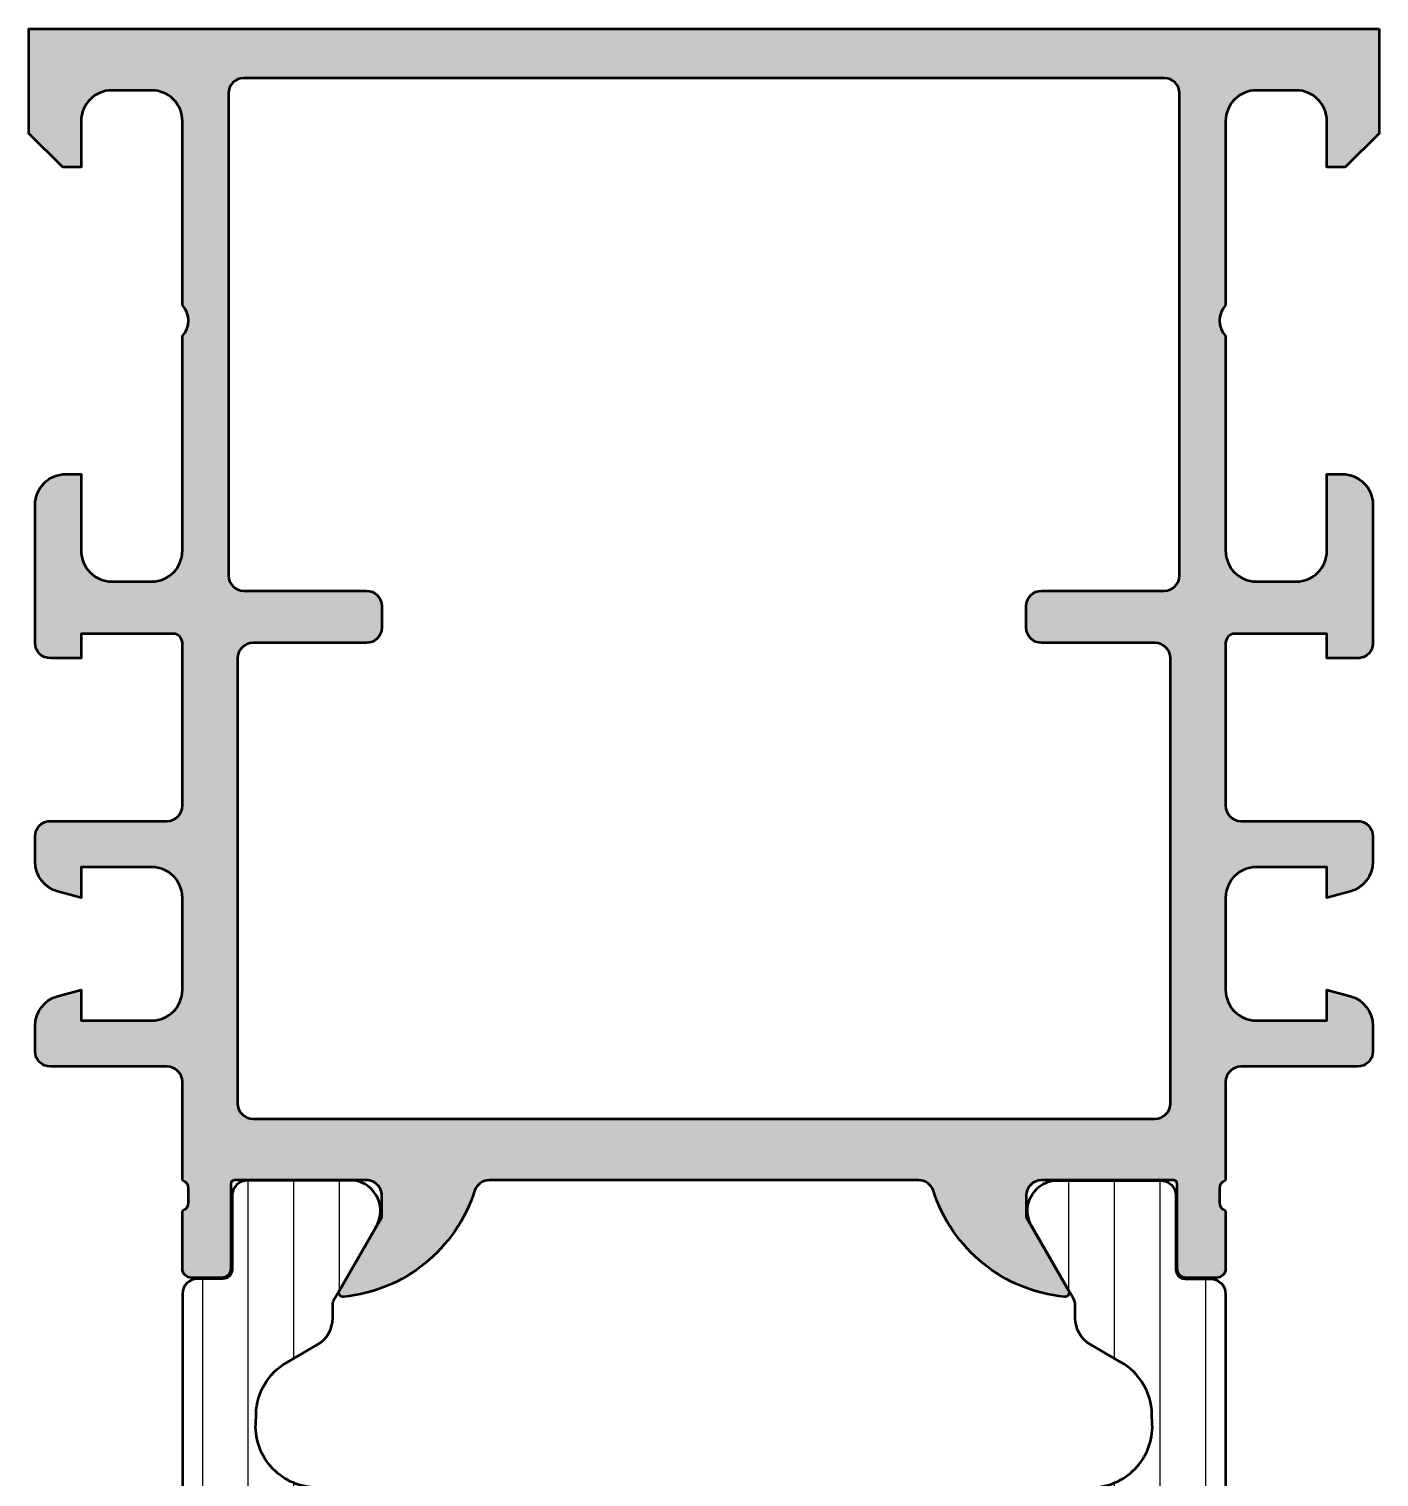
# Model space of a CAD drawing. Extents: x 0 to 104, y -25 to 90.
# Drawn here: x 30 to 74, y 42.83 to 90 of the extents above; entities that cross this region are included whole.
import ezdxf

# ---------------------------------------------------------------- set-up
doc = ezdxf.new("R2010")
doc.units = 0
for name, color, linetype, lineweight in [('0S-Alu contour', 7, 'Continuous', 50), ('0S-Alu hatch', 252, 'Continuous', 25), ('0S-Plastic contour', 254, 'Continuous', 50), ('0S-Plastic hatch', 253, 'Continuous', 25)]:
    doc.layers.add(name, color=color, linetype=linetype, lineweight=lineweight)
pattern_1 = [(90, (0, 0), (-1.4859, 0), [])]

# ---------------------------------------------------------------- blocks, each defined once
blk = doc.blocks.new('284639__037A3910_7D64_4410_97A6_59D41D8CEEEF___64450CFE_8EF1_450A_9110_F0848E40DB0C_')
at = {"layer": '0S-Plastic hatch'}
h = blk.add_hatch(dxfattribs=at)
h.set_pattern_fill('ANSI31', color=256, scale=0.4680000000000001, angle=45, style=0)
h.set_pattern_definition(pattern_1)
edge = h.paths.add_edge_path()
edge.add_line((69.00000000000006, 48.790003), (69, 26.74999999999992))
edge.add_arc((69.5, 26.74999999999992), 0.5, 180, 269.9999999999984)
edge.add_line((69.49999999999999, 26.24999999999992), (73.30000000000003, 26.24999999999994))
edge.add_ellipse((73.30000000000003, 25.74999999999997), major_axis=(-0.4999999999999716, 0), ratio=1, start_angle=180, end_angle=270, ccw=False)
edge.add_line((73.79999999999998, 25.74999999999997), (73.79999999999998, 24.91925077662566))
edge.add_ellipse((72.79999999999988, 24.91925077662564), major_axis=(-1.000000000000113, 0), ratio=1, start_angle=104.9999999999944, end_angle=180, ccw=False)
edge.add_line((73.05881904510234, 23.95332495033644), (72.3, 23.75))
edge.add_line((72.3, 23.75), (72.3, 24.74999999999991))
edge.add_line((72.3, 24.74999999999991), (69.99999999999991, 24.74999999999988))
edge.add_arc((69.99999999999994, 23.74999999999994), 0.999999999999943, 90.00000000000081, 180)
edge.add_line((69, 23.74999999999994), (69, 20.74999999999993))
edge.add_arc((70, 20.74999999999993), 1, 180, 270)
edge.add_line((70, 19.74999999999993), (72.3, 19.74999999999993))
edge.add_line((72.3, 19.74999999999993), (72.3, 20.74999999999994))
edge.add_line((72.3, 20.74999999999994), (73.05881904510257, 20.54667504966331))
edge.add_ellipse((72.8, 19.58074922337425), major_axis=(-0.9999999999999966, 0), ratio=1, start_angle=180, end_angle=254.9999999999971, ccw=False)
edge.add_line((73.79999999999998, 19.58074922337425), (73.79999999999998, 18.74999999999987))
edge.add_ellipse((73.30000000000001, 18.74999999999987), major_axis=(-0.4999999999999858, 0), ratio=1, start_angle=90, end_angle=180, ccw=False)
edge.add_line((73.30000000000001, 18.24999999999988), (69.20000000000003, 18.24999999999993))
edge.add_arc((69.20000000000003, 18.0499999999999), 0.2000000000000313, 90, 180)
edge.add_line((69, 18.04999999999991), (68.99999999999999, 16.20999699999999))
edge.add_ellipse((68.49999999999999, 16.20999699999999), major_axis=(-0.5, 0), ratio=1, start_angle=90, end_angle=180, ccw=False)
edge.add_line((68.49999999999999, 15.70999699999999), (67.68195333787374, 15.70999699999999))
edge.add_arc((67.68195333787372, 15.40999699999997), 0.300000000000022, 89.99999999999729, 180.0079247372927)
edge.add_line((67.38195334074327, 15.40995550617278), (67.38228528349505, 13.01006513385867))
edge.add_ellipse((66.88228931083215, 13.00999597743856), major_axis=(-0.4999959774455504, 0), ratio=1, start_angle=90, end_angle=180.0079248057727, ccw=False)
edge.add_line((66.88228931083215, 12.50999999999301), (63.40574517310756, 12.50999999999998))
edge.add_ellipse((63.54805582209892, 13.49981807472284), major_axis=(-0.9999960709244804, 0), ratio=1, start_angle=-32.727016099840796, end_angle=81.81839194809982, ccw=False)
edge.add_line((62.70680317310757, 14.04045299999999), (64.03301271673031, 16.33751562589332))
edge.add_arc((63.59999999999995, 16.58751560019288), 0.4999999999999873, 330.000003400654, 360)
edge.add_line((64.09999999999992, 16.58751560019275), (64.1, 16.81001272907998))
edge.add_arc((63.90000000000004, 16.81001272908003), 0.1999999999999602, 0, 90)
edge.add_line((63.90000000000004, 17.01001272907999), (60.09999999999998, 17.01001272907993))
edge.add_ellipse((60.09999999999998, 17.41001272907993), major_axis=(-0.4000000000000022, 0), ratio=1, start_angle=-90, end_angle=90, ccw=False)
edge.add_line((60.09999999999998, 17.81001272907994), (62.09999999999999, 17.81001272907997))
edge.add_arc((62.09999999999999, 18.11001272907997), 0.2999999999999971, 270, 360)
edge.add_line((62.39999999999998, 18.11001272907984), (62.40000000000006, 18.3100127290801))
edge.add_ellipse((62.70000000000006, 18.31001272908), major_axis=(-0.2999999999999971, 0), ratio=1, start_angle=180, end_angle=360, ccw=False)
edge.add_line((63.00000000000006, 18.31001272907991), (63, 18.11001272908008))
edge.add_arc((63.3, 18.11001272908), 0.2999999999999971, 180, 270)
edge.add_line((63.3, 17.81001272908), (64.46410161520026, 17.81001272908))
edge.add_arc((64.46410161520026, 18.01001272871141), 0.1999999996314052, 270, 299.9999946536913)
edge.add_line((64.5641015988541, 17.83680763894266), (65.60090409825563, 18.43540571207562))
edge.add_arc((64.60090426373586, 20.16745660626703), 1.99999999227721, 299.9999946536921, 358.2770022894636)
edge.add_line((66.59999999999992, 20.10732170492331), (66.63072099011158, 21.04344004725052))
edge.add_arc((66.4308286015123, 21.04999999999995), 0.2000000000000161, 358.1203748410066, 449.9999999999959)
edge.add_line((66.4308286015123, 21.24999999999997), (66.19999999999997, 21.24999999999998))
edge.add_ellipse((66.2, 21.44999999999997), major_axis=(-0.1999999999999886, 0), ratio=1, start_angle=0, end_angle=89.99999999999193, ccw=False)
edge.add_line((66.00000000000001, 21.44999999999997), (66, 23.04999999999997))
edge.add_ellipse((66.19999999999999, 23.04999999999997), major_axis=(-0.1999999999999886, 0), ratio=1, start_angle=270, end_angle=360, ccw=False)
edge.add_line((66.19999999999999, 23.24999999999995), (66.5095904128498, 23.24999999999997))
edge.add_arc((66.5095904128498, 23.44999999999997), 0.2000000000000028, 270, 358.1203748410035)
edge.add_line((66.7094828014491, 23.44344004725052), (66.99461942996396, 32.1320150916085))
edge.add_arc((56.99999999999914, 32.46001272908052), 10.00000000000087, 358.1203748410051, 361.879625159057)
edge.add_line((66.99461942996359, 32.78801036656336), (66.73684507864591, 40.7228124928273))
edge.add_arc((65.7373831356495, 40.69001272908003), 1.00000000000004, 1.879625158998825, 90.00000000000081)
edge.add_line((65.73738313564948, 41.69001272908007), (63.29999999999994, 41.69001272908))
edge.add_arc((63.29999999999994, 41.39001272908005), 0.2999999999999545, 90.00000000000136, 180)
edge.add_line((62.99999999999999, 41.39001272908006), (63, 41.19001272908))
edge.add_ellipse((62.70000000000002, 41.19001272908), major_axis=(-0.2999999999999829, 0), ratio=1, start_angle=0, end_angle=180, ccw=False)
edge.add_line((62.40000000000003, 41.19001272908), (62.40000000000003, 41.39001272908003))
edge.add_arc((62.10000000000007, 41.39001272908003), 0.2999999999999616, 0, 89.99999999999864)
edge.add_line((62.10000000000007, 41.69001272907999), (60.09999999999998, 41.69001272908002))
edge.add_ellipse((60.09999999999998, 42.09001272907999), major_axis=(-0.3999999999999772, 0), ratio=1, start_angle=-90.00000000000102, end_angle=89.99999999999898, ccw=False)
edge.add_line((60.09999999999999, 42.49001272907998), (64.61213858770033, 42.49001272907991))
edge.add_arc((64.61213858770036, 44.49001272907991), 2, 269.9999999999992, 361.879625159)
edge.add_line((66.61106247369314, 44.55561225657447), (66.59999999999997, 44.89270375323638))
edge.add_arc((64.60090425601656, 44.83256885166064), 2.000000000000019, 1.722997710530872, 60.00000552362122)
edge.add_line((65.60090408903756, 46.5646197556349), (64.60000008348956, 47.1424918240143))
edge.add_ellipse((65.10000000000008, 48.00851727600145), major_axis=(-1.000000000000034, 0), ratio=1, start_angle=0, end_angle=60.0000055236207, ccw=False)
edge.add_line((64.10000000000005, 48.00851727600131), (64.09999999999998, 48.404570065504))
edge.add_arc((63.59999999999998, 48.40457006550386), 0.5, 0, 29.99999659934546)
edge.add_line((64.03301271673035, 48.65457003980342), (62.7022338306935, 50.95954700000007))
edge.add_ellipse((63.54348647968488, 51.50018192527717), major_axis=(-0.999996070924473, 0), ratio=1, start_angle=-81.81839194809572, end_angle=32.72701609983699, ccw=False)
edge.add_line((63.40117583069345, 52.49), (66.87771996841809, 52.49000000000698))
edge.add_ellipse((66.87771996841806, 51.99000402256141), major_axis=(-0.4999959774455717, 0), ratio=1, start_angle=179.9920752627074, end_angle=269.9999999999984, ccw=False)
edge.add_line((67.37771594108106, 51.98993486673913), (67.37738400119866, 49.59004449294546))
edge.add_arc((67.67738399689443, 49.5900029985654), 0.2999999985654101, 179.9920751571131, 269.9999999999973)
edge.add_line((67.67738399689442, 49.29000299999998), (68.50000000000006, 49.290003))
edge.add_ellipse((68.50000000000006, 48.790003), major_axis=(-0.5, 0), ratio=1, start_angle=180, end_angle=270, ccw=False)
at = {"layer": '0S-Plastic contour', "color": 7}
for points in [[(63.40117583069345, 52.49), (66.87771996841809, 52.49000000000698)], [(67.37771594108106, 51.98993486673913), (67.37738400119866, 49.59004449294546)], [(64.03301271673035, 48.65457003980342), (62.7022338306935, 50.95954700000007)], [(67.67738399689442, 49.29000299999998), (68.50000000000006, 49.290003)], [(69.00000000000006, 48.790003), (69, 26.74999999999992)], [(64.10000000000005, 48.00851727600131), (64.09999999999998, 48.404570065504)], [(65.60090408903756, 46.5646197556349), (64.60000008348956, 47.1424918240143)], [(66.61106247369314, 44.55561225657447), (66.59999999999997, 44.89270375323638)], [(60.09999999999999, 42.49001272907998), (64.61213858770033, 42.49001272907991)], [(62.10000000000007, 41.69001272907999), (60.09999999999998, 41.69001272908002)], [(65.73738313564948, 41.69001272908007), (63.29999999999994, 41.69001272908)], [(62.40000000000003, 41.19001272908), (62.40000000000003, 41.39001272908003)], [(62.99999999999999, 41.39001272908006), (63, 41.19001272908)], [(66.99461942996359, 32.78801036656336), (66.73684507864591, 40.7228124928273)], [(66.7094828014491, 23.44344004725052), (66.99461942996396, 32.1320150916085)], [(69.49999999999999, 26.24999999999992), (73.30000000000003, 26.24999999999994)], [(73.79999999999998, 25.74999999999997), (73.79999999999998, 24.91925077662566)], [(73.05881904510234, 23.95332495033644), (72.3, 23.75), (72.3, 24.74999999999991), (69.99999999999991, 24.74999999999988)], [(69, 23.74999999999994), (69, 20.74999999999993)], [(66.19999999999999, 23.24999999999995), (66.5095904128498, 23.24999999999997)], [(66.00000000000001, 21.44999999999997), (66, 23.04999999999997)], [(66.4308286015123, 21.24999999999997), (66.19999999999997, 21.24999999999998)], [(66.59999999999992, 20.10732170492331), (66.63072099011158, 21.04344004725052)], [(70, 19.74999999999993), (72.3, 19.74999999999993), (72.3, 20.74999999999994), (73.05881904510257, 20.54667504966331)], [(73.79999999999998, 19.58074922337425), (73.79999999999998, 18.74999999999987)], [(64.5641015988541, 17.83680763894266), (65.60090409825563, 18.43540571207562)], [(62.39999999999998, 18.11001272907984), (62.40000000000006, 18.3100127290801)], [(63.00000000000006, 18.31001272907991), (63, 18.11001272908008)], [(69, 18.04999999999991), (68.99999999999999, 16.20999699999999)], [(73.30000000000001, 18.24999999999988), (69.20000000000003, 18.24999999999993)], [(60.09999999999998, 17.81001272907994), (62.09999999999999, 17.81001272907997)], [(63.3, 17.81001272908), (64.46410161520026, 17.81001272908)], [(63.90000000000004, 17.01001272907999), (60.09999999999998, 17.01001272907993)], [(64.09999999999992, 16.58751560019275), (64.1, 16.81001272907998)], [(62.70680317310757, 14.04045299999999), (64.03301271673031, 16.33751562589332)], [(68.49999999999999, 15.70999699999999), (67.68195333787374, 15.70999699999999)], [(67.38195334074327, 15.40995550617278), (67.38228528349505, 13.01006513385867)], [(66.88228931083215, 12.50999999999301), (63.40574517310756, 12.50999999999998)]]:
    blk.add_lwpolyline(points, dxfattribs=at)
at = {"layer": '0S-Plastic contour', "color": 7, "extrusion": (0, 0, -1)}
for centre, radius, start, end in [((-63.54348647968488, 51.50018192527717), 0.999996070924473, 327.2729839001631, 81.8183919480956), ((-66.87771996841806, 51.99000402256141), 0.4999959774455718, 90.0000000000016, 180.0079247372927), ((-68.50000000000006, 48.790003), 0.5, 90, 180), ((-65.10000000000008, 48.00851727600145), 1.000000000000034, 299.9999944763793, 0), ((-60.09999999999998, 42.09001272907999), 0.3999999999999772, 270.000000000001, 90.00000000000102), ((-62.70000000000002, 41.19001272908), 0.2999999999999829, 180, 0), ((-73.30000000000003, 25.74999999999997), 0.4999999999999716, 90, 180), ((-72.79999999999988, 24.91925077662564), 1.000000000000113, 180, 255.0000000000056), ((-66.19999999999999, 23.04999999999997), 0.1999999999999886, 0, 90), ((-66.2, 21.44999999999997), 0.1999999999999886, 270.0000000000081, 0), ((-72.8, 19.58074922337425), 0.9999999999999966, 105.0000000000029, 180), ((-62.70000000000006, 18.31001272908), 0.2999999999999971, 0, 180), ((-73.30000000000001, 18.74999999999987), 0.4999999999999858, 180, 270), ((-60.09999999999998, 17.41001272907993), 0.4000000000000022, 270, 90), ((-68.49999999999999, 16.20999699999999), 0.5, 180, 270), ((-63.54805582209892, 13.49981807472284), 0.9999960709244804, 278.1816080519002, 32.72701609984085), ((-66.88228931083215, 13.00999597743856), 0.4999959774455505, 179.9920751942273, 270)]:
    blk.add_arc(centre, radius, start, end, dxfattribs=at)
at = {"layer": '0S-Plastic contour', "color": 7}
for centre, radius, start, end in [((67.67738399689443, 49.5900029985654), 0.2999999985654101, 179.9920751571131, 269.9999999999973), ((63.59999999999998, 48.40457006550386), 0.5, 0, 29.99999659934546), ((64.60090425601656, 44.83256885166064), 2.000000000000019, 1.722997710530872, 60.00000552362122), ((64.61213858770036, 44.49001272907991), 2, 269.9999999999992, 1.879625158999989), ((62.10000000000007, 41.39001272908003), 0.2999999999999616, 0, 89.99999999999864), ((63.29999999999994, 41.39001272908005), 0.2999999999999545, 90.00000000000136, 180), ((65.7373831356495, 40.69001272908003), 1.00000000000004, 1.879625158998825, 90.00000000000081), ((56.99999999999914, 32.46001272908052), 10.00000000000087, 358.1203748410051, 1.879625159057007), ((69.5, 26.74999999999992), 0.5, 180, 269.9999999999984), ((69.99999999999994, 23.74999999999994), 0.999999999999943, 90.00000000000081, 180), ((66.5095904128498, 23.44999999999997), 0.2000000000000028, 270, 358.1203748410035), ((66.4308286015123, 21.04999999999995), 0.2000000000000161, 358.1203748410066, 89.99999999999594), ((70, 20.74999999999993), 1, 180, 270), ((64.60090426373586, 20.16745660626703), 1.99999999227721, 299.9999946536921, 358.2770022894636), ((62.09999999999999, 18.11001272907997), 0.2999999999999971, 270, 0), ((63.3, 18.11001272908), 0.2999999999999971, 180, 270), ((69.20000000000003, 18.0499999999999), 0.2000000000000313, 90, 180), ((64.46410161520026, 18.01001272871141), 0.1999999996314052, 270, 299.9999946536913), ((63.90000000000004, 16.81001272908003), 0.1999999999999602, 0, 90), ((63.59999999999995, 16.58751560019288), 0.4999999999999873, 330.000003400654, 0), ((67.68195333787372, 15.40999699999997), 0.300000000000022, 89.99999999999729, 180.0079247372927)]:
    blk.add_arc(centre, radius, start, end, dxfattribs=at)
blk = doc.blocks.new('284639__B4BC4FC8_8B70_4D64_A256_38E48E57E99B___7D52EF8F_639D_42D3_B5BF_4FE0A9DB1EBC_')
at = {"layer": '0S-Plastic hatch'}
h = blk.add_hatch(dxfattribs=at)
h.set_pattern_fill('ANSI31', color=256, scale=0.4680000000000001, angle=45, style=0)
h.set_pattern_definition(pattern_1)
edge = h.paths.add_edge_path()
edge.add_line((34.99999999999994, 48.79000299999965), (35, 26.74999999999958))
edge.add_ellipse((34.50000000000001, 26.74999999999958), major_axis=(-0.4999999999999858, 0), ratio=1, start_angle=90.0000000000008, end_angle=180, ccw=False)
edge.add_line((34.50000000000001, 26.24999999999959), (30.69999999999997, 26.2499999999996))
edge.add_arc((30.69999999999997, 25.74999999999963), 0.4999999999999681, 90, 180)
edge.add_line((30.2, 25.74999999999963), (30.19999999999999, 24.9192507766253))
edge.add_arc((31.20000000000009, 24.91925077662529), 1.000000000000103, 180, 255.0000000000064)
edge.add_line((30.94118095489765, 23.9533249503361), (31.7, 23.74999999999965))
edge.add_line((31.7, 23.74999999999965), (31.7, 24.74999999999957))
edge.add_line((31.7, 24.74999999999957), (34.00000000000007, 24.74999999999953))
edge.add_ellipse((34.00000000000006, 23.7499999999996), major_axis=(-0.999999999999936, 0), ratio=1, start_angle=180, end_angle=269.9999999999992, ccw=False)
edge.add_line((35, 23.7499999999996), (34.99999999999999, 20.74999999999958))
edge.add_ellipse((33.99999999999999, 20.74999999999959), major_axis=(-0.9999999999999928, 0), ratio=1, start_angle=89.9999999999996, end_angle=180, ccw=False)
edge.add_line((33.99999999999999, 19.74999999999959), (31.69999999999999, 19.74999999999959))
edge.add_line((31.69999999999999, 19.74999999999959), (31.69999999999999, 20.7499999999996))
edge.add_line((31.69999999999999, 20.7499999999996), (30.94118095489742, 20.54667504966297))
edge.add_arc((31.19999999999999, 19.58074922337391), 0.9999999999999957, 105.0000000000028, 180)
edge.add_line((30.2, 19.58074922337392), (30.2, 18.74999999999953))
edge.add_arc((30.69999999999999, 18.74999999999953), 0.4999999999999929, 180, 270.0000000000008)
edge.add_line((30.7, 18.24999999999954), (34.79999999999998, 18.2499999999996))
edge.add_ellipse((34.79999999999999, 18.04999999999958), major_axis=(-0.2000000000000206, 0), ratio=1, start_angle=180, end_angle=270.00000000000205, ccw=False)
edge.add_line((35, 18.04999999999957), (35.00000000000001, 16.20999699999964))
edge.add_arc((35.50000000000001, 16.20999699999965), 0.5, 180, 269.9999999999992)
edge.add_line((35.5, 15.70999699999965), (36.31804666212627, 15.70999699999965))
edge.add_ellipse((36.31804666212627, 15.40999699999963), major_axis=(-0.3000000000000184, 0), ratio=1, start_angle=179.9920752627074, end_angle=270, ccw=False)
edge.add_line((36.61804665925673, 15.40995550617244), (36.61771471172926, 13.00999861706357))
edge.add_arc((37.11771068916784, 13.00999597743822), 0.4999959774455549, 179.9996975182267, 270)
edge.add_line((37.11771068916784, 12.50999999999266), (40.59425482689242, 12.50999999999964))
edge.add_arc((40.45194417790106, 13.49981807472249), 0.9999960709244813, 278.1816080518998, 392.7270160998409)
edge.add_line((41.29319682689241, 14.04045299999965), (39.96698728326968, 16.33751562589297))
edge.add_ellipse((40.40000000000004, 16.58751560019252), major_axis=(-0.4999999999999856, 0), ratio=1, start_angle=0, end_angle=29.999996599345593, ccw=False)
edge.add_line((39.90000000000005, 16.5875156001924), (39.9, 16.81001272907964))
edge.add_ellipse((40.09999999999996, 16.81001272907969), major_axis=(-0.1999999999999602, 0), ratio=1, start_angle=270, end_angle=360, ccw=False)
edge.add_line((40.09999999999996, 17.01001272907965), (43.89999999999999, 17.01001272907959))
edge.add_arc((43.89999999999999, 17.4100127290796), 0.4000000000000057, 269.999999999999, 449.999999999999)
edge.add_line((43.9, 17.8100127290796), (41.89999999999995, 17.81001272907961))
edge.add_ellipse((41.89999999999996, 18.11001272907961), major_axis=(-0.3000000000000043, 0), ratio=1, start_angle=0, end_angle=89.99999999999869, ccw=False)
edge.add_line((41.59999999999995, 18.11001272907962), (41.59999999999995, 18.31001272907954))
edge.add_arc((41.29999999999994, 18.31001272907952), 0.3000000000000114, 0, 180)
edge.add_line((40.99999999999993, 18.31001272907949), (40.99999999999998, 18.11001272907973))
edge.add_ellipse((40.69999999999999, 18.11001272907965), major_axis=(-0.2999999999999971, 0), ratio=1, start_angle=90, end_angle=180, ccw=False)
edge.add_line((40.69999999999999, 17.81001272907965), (39.53589838479969, 17.81001272907966))
edge.add_ellipse((39.53589838479969, 18.01001272871102), major_axis=(-0.1999999996313662, 0), ratio=1, start_angle=60.00000534630709, end_angle=90, ccw=False)
edge.add_line((39.43589840114589, 17.83680763894231), (38.39909590174435, 18.43540571207529))
edge.add_ellipse((39.39909573626412, 20.1674566062667), major_axis=(-1.999999992277204, 0), ratio=1, start_angle=1.722997710503023, end_angle=60.00000534630789, ccw=False)
edge.add_line((37.40000000000001, 20.10732170492414), (37.3692790098884, 21.04344004725019))
edge.add_ellipse((37.56917139848768, 21.04999999999963), major_axis=(-0.199999999999995, 0), ratio=1, start_angle=-90, end_angle=1.8796251589956796, ccw=False)
edge.add_line((37.56917139848768, 21.24999999999962), (37.8, 21.24999999999962))
edge.add_arc((37.8, 21.44999999999962), 0.1999999999999957, 270, 360)
edge.add_line((37.99999999999999, 21.44999999999962), (37.99999999999999, 23.04999999999962))
edge.add_arc((37.79999999999999, 23.04999999999962), 0.2000000000000028, 0, 90)
edge.add_line((37.79999999999999, 23.24999999999962), (37.49040958715016, 23.24999999999962))
edge.add_ellipse((37.49040958715016, 23.44999999999962), major_axis=(-0.1999999999999957, 0), ratio=1, start_angle=1.8796251589956796, end_angle=90, ccw=False)
edge.add_line((37.29051719855089, 23.44344004725018), (37.00536017351675, 32.13127823726563))
edge.add_ellipse((46.99997792217612, 32.45932710280771), major_axis=(-10.00000000000002, 0), ratio=1, start_angle=-1.8796251591504074, end_angle=1.879918832253395, ccw=False)
edge.add_line((37.00535849221305, 32.78732474030682), (37.26315492135421, 40.72281249283133))
edge.add_ellipse((38.26261686435048, 40.6900127290797), major_axis=(-1.00000000000002, 0), ratio=1, start_angle=269.9999999999984, end_angle=358.120374840751, ccw=False)
edge.add_line((38.26261686435051, 41.69001272907971), (40.70000000000002, 41.69001272907967))
edge.add_ellipse((40.70000000000002, 41.39001272907972), major_axis=(-0.2999999999999474, 0), ratio=1, start_angle=180, end_angle=270, ccw=False)
edge.add_line((40.99999999999997, 41.39001272907976), (41, 41.19001272907961))
edge.add_arc((41.29999999999998, 41.19001272907961), 0.2999999999999758, 180, 360)
edge.add_line((41.59999999999995, 41.19001272907961), (41.59999999999995, 41.39001272907968))
edge.add_ellipse((41.89999999999992, 41.39001272907967), major_axis=(-0.2999999999999616, 0), ratio=1, start_angle=270, end_angle=360, ccw=False)
edge.add_line((41.89999999999992, 41.69001272907964), (43.89999999999999, 41.69001272907968))
edge.add_arc((43.89999999999999, 42.09001272907966), 0.3999999999999772, 270.000000000001, 450.000000000001)
edge.add_line((43.89999999999998, 42.49001272907963), (39.38786141229966, 42.49001272907956))
edge.add_ellipse((39.38786141229964, 44.49001272907957), major_axis=(-2.000000000000007, 0), ratio=1, start_angle=-1.8796251589996018, end_angle=90.00000000000063, ccw=False)
edge.add_line((37.38893752630685, 44.55561225657413), (37.40000000000008, 44.89270375323781))
edge.add_ellipse((39.39909574398344, 44.8325688516603), major_axis=(-2.00000000000003, 0), ratio=1, start_angle=299.99999447637856, end_angle=358.27700228941836, ccw=False)
edge.add_line((38.39909591096244, 46.56461975563457), (39.39999991651043, 47.14249182401396))
edge.add_arc((38.89999999999993, 48.00851727600113), 1.000000000000036, 299.9999944763779, 360)
edge.add_line((39.89999999999997, 48.00851727600098), (39.90000000000003, 48.4045700655036))
edge.add_ellipse((40.40000000000002, 48.40457006550354), major_axis=(-0.5, 0), ratio=1, start_angle=330.00000340065566, end_angle=360, ccw=False)
edge.add_line((39.96698728326965, 48.6545700398031), (41.29776616930642, 50.9595469999996))
edge.add_arc((40.45651352031512, 51.50018192527682), 0.9999960709244666, 327.2729839001546, 441.818391948098)
edge.add_line((40.59882416930651, 52.48999999999965), (37.1222800315819, 52.49000000000664))
edge.add_arc((37.1222800315819, 51.99000402256107), 0.4999959774455647, 89.9999999999992, 180.0079247372927)
edge.add_line((36.6222840589189, 51.98993486673879), (36.6226159988014, 49.59004449239205))
edge.add_ellipse((36.32261600310557, 49.59000299856505), major_axis=(-0.2999999985653976, 0), ratio=1, start_angle=90, end_angle=180.0079247372468, ccw=False)
edge.add_line((36.32261600310557, 49.29000299999965), (35.49999999999994, 49.29000299999966))
edge.add_arc((35.49999999999994, 48.79000299999965), 0.5, 90, 180)
at = {"layer": '0S-Plastic contour', "color": 7}
for points in [[(40.59882416930651, 52.48999999999965), (37.1222800315819, 52.49000000000664)], [(36.6222840589189, 51.98993486673879), (36.6226159988014, 49.59004449239205)], [(39.96698728326965, 48.6545700398031), (41.29776616930642, 50.9595469999996)], [(36.32261600310557, 49.29000299999965), (35.49999999999994, 49.29000299999966)], [(34.99999999999994, 48.79000299999965), (35, 26.74999999999958)], [(39.89999999999997, 48.00851727600098), (39.90000000000003, 48.4045700655036)], [(38.39909591096244, 46.56461975563457), (39.39999991651043, 47.14249182401396)], [(37.38893752630685, 44.55561225657413), (37.40000000000008, 44.89270375323781)], [(43.89999999999998, 42.49001272907963), (39.38786141229966, 42.49001272907956)], [(38.26261686435051, 41.69001272907971), (40.70000000000002, 41.69001272907967)], [(41.89999999999992, 41.69001272907964), (43.89999999999999, 41.69001272907968)], [(40.99999999999997, 41.39001272907976), (41, 41.19001272907961)], [(41.59999999999995, 41.19001272907961), (41.59999999999995, 41.39001272907968)], [(37.00535849221305, 32.78732474030682), (37.26315492135421, 40.72281249283133)], [(37.29051719855089, 23.44344004725018), (37.00536017351675, 32.13127823726563)], [(34.50000000000001, 26.24999999999959), (30.69999999999997, 26.2499999999996)], [(30.2, 25.74999999999963), (30.19999999999999, 24.9192507766253)], [(30.94118095489765, 23.9533249503361), (31.7, 23.74999999999965), (31.7, 24.74999999999957), (34.00000000000007, 24.74999999999953)], [(35, 23.7499999999996), (34.99999999999999, 20.74999999999958)], [(37.79999999999999, 23.24999999999962), (37.49040958715016, 23.24999999999962)], [(37.99999999999999, 21.44999999999962), (37.99999999999999, 23.04999999999962)], [(37.56917139848768, 21.24999999999962), (37.8, 21.24999999999962)], [(37.40000000000001, 20.10732170492414), (37.3692790098884, 21.04344004725019)], [(33.99999999999999, 19.74999999999959), (31.69999999999999, 19.74999999999959), (31.69999999999999, 20.7499999999996), (30.94118095489742, 20.54667504966297)], [(30.2, 19.58074922337392), (30.2, 18.74999999999953)], [(39.43589840114589, 17.83680763894231), (38.39909590174435, 18.43540571207529)], [(30.7, 18.24999999999954), (34.79999999999998, 18.2499999999996)], [(35, 18.04999999999957), (35.00000000000001, 16.20999699999964)], [(40.99999999999993, 18.31001272907949), (40.99999999999998, 18.11001272907973)], [(41.59999999999995, 18.11001272907962), (41.59999999999995, 18.31001272907954)], [(40.69999999999999, 17.81001272907965), (39.53589838479969, 17.81001272907966)], [(43.9, 17.8100127290796), (41.89999999999995, 17.81001272907961)], [(40.09999999999996, 17.01001272907965), (43.89999999999999, 17.01001272907959)], [(39.90000000000005, 16.5875156001924), (39.9, 16.81001272907964)], [(41.29319682689241, 14.04045299999965), (39.96698728326968, 16.33751562589297)], [(35.5, 15.70999699999965), (36.31804666212627, 15.70999699999965)], [(36.61804665925673, 15.40995550617244), (36.61771471172926, 13.00999861706357)], [(37.11771068916784, 12.50999999999266), (40.59425482689242, 12.50999999999964)]]:
    blk.add_lwpolyline(points, dxfattribs=at)
for centre, radius, start, end in [((37.1222800315819, 51.99000402256107), 0.4999959774455647, 89.9999999999992, 180.0079247372927), ((40.45651352031512, 51.50018192527682), 0.9999960709244666, 327.2729839001546, 81.81839194809803), ((35.49999999999994, 48.79000299999965), 0.5, 90, 180), ((38.89999999999993, 48.00851727600113), 1.000000000000036, 299.9999944763779, 0), ((43.89999999999999, 42.09001272907966), 0.3999999999999772, 270.000000000001, 90.00000000000102), ((41.29999999999998, 41.19001272907961), 0.2999999999999758, 180, 0), ((30.69999999999997, 25.74999999999963), 0.4999999999999681, 90, 180), ((31.20000000000009, 24.91925077662529), 1.000000000000103, 180, 255.0000000000064), ((37.79999999999999, 23.04999999999962), 0.2000000000000028, 0, 90), ((37.8, 21.44999999999962), 0.1999999999999957, 270, 0), ((31.19999999999999, 19.58074922337391), 0.9999999999999957, 105.0000000000028, 180), ((30.69999999999999, 18.74999999999953), 0.4999999999999929, 180, 270.0000000000008), ((41.29999999999994, 18.31001272907952), 0.3000000000000114, 0, 180), ((43.89999999999999, 17.4100127290796), 0.4000000000000057, 269.999999999999, 89.99999999999898), ((35.50000000000001, 16.20999699999965), 0.5, 180, 269.9999999999992), ((40.45194417790106, 13.49981807472249), 0.9999960709244813, 278.1816080518998, 32.72701609984092), ((37.11771068916784, 13.00999597743822), 0.4999959774455549, 179.9996975182267, 270)]:
    blk.add_arc(centre, radius, start, end, dxfattribs=at)
at = {"layer": '0S-Plastic contour', "color": 7, "extrusion": (0, 0, -1)}
for centre, radius, start, end in [((-36.32261600310557, 49.59000299856505), 0.2999999985653976, 179.9920752627532, 270), ((-40.40000000000002, 48.40457006550354), 0.5, 0, 29.99999659934436), ((-39.39909574398344, 44.8325688516603), 2.00000000000003, 1.722997710581646, 60.00000552362142), ((-39.38786141229964, 44.49001272907957), 2.000000000000007, 269.9999999999994, 1.879625158999601), ((-38.26261686435048, 40.6900127290797), 1.00000000000002, 1.879625159249005, 90.0000000000016), ((-40.70000000000002, 41.39001272907972), 0.2999999999999474, 90, 180), ((-41.89999999999992, 41.39001272907967), 0.2999999999999616, 0, 90), ((-46.99997792217612, 32.45932710280771), 10.00000000000002, 358.1200811677466, 1.879625159150485), ((-34.50000000000001, 26.74999999999958), 0.4999999999999858, 180, 269.9999999999992), ((-34.00000000000006, 23.7499999999996), 0.999999999999936, 90.00000000000081, 180), ((-37.49040958715016, 23.44999999999962), 0.1999999999999957, 270, 358.1203748410043), ((-37.56917139848768, 21.04999999999963), 0.199999999999995, 358.1203748410043, 90), ((-33.99999999999999, 20.74999999999959), 0.9999999999999928, 180, 270.0000000000004), ((-39.39909573626412, 20.1674566062667), 1.999999992277204, 299.9999946536922, 358.277002289497), ((-34.79999999999999, 18.04999999999958), 0.2000000000000206, 89.99999999999797, 180), ((-40.69999999999999, 18.11001272907965), 0.2999999999999971, 180, 270), ((-41.89999999999996, 18.11001272907961), 0.3000000000000043, 270.0000000000013, 0), ((-39.53589838479969, 18.01001272871102), 0.1999999996313662, 270, 299.9999946536929), ((-40.09999999999996, 16.81001272907969), 0.1999999999999602, 0, 90), ((-40.40000000000004, 16.58751560019252), 0.4999999999999856, 330.0000034006544, 0), ((-36.31804666212627, 15.40999699999963), 0.3000000000000185, 90, 180.0079247372927)]:
    blk.add_arc(centre, radius, start, end, dxfattribs=at)
blk = doc.blocks.new('438020__02AA157B_0FD0_4560_8332_116722AF1C29_')
at = {"layer": '0S-Alu hatch'}
h = blk.add_hatch(color=256, dxfattribs=at)
edge = h.paths.add_edge_path()
edge.add_line((74.00000000000011, 89.99999999999999), (73.99999999999989, 86.60000000000024))
edge.add_line((73.99999999999989, 86.60000000000024), (72.90000000000032, 85.49999999999989))
edge.add_line((72.90000000000032, 85.49999999999989), (72.29999999999984, 85.49999999999999))
edge.add_line((72.29999999999984, 85.49999999999999), (72.29999999999995, 86.99999999999986))
edge.add_arc((71.2999999999999, 86.99999999999991), 1.000000000000056, 0, 90)
edge.add_line((71.2999999999999, 87.99999999999997), (70.00000000000011, 87.99999999999999))
edge.add_arc((70.00000000000011, 86.99999999999986), 1.000000000000113, 90, 180)
edge.add_line((69, 86.99999999999986), (69, 80.99999999999999))
edge.add_arc((69.52499999999996, 80.49999999999999), 0.7249999999999835, 136.3971810272951, 223.6028189727048)
edge.add_line((69, 79.99999999999999), (69, 72.99999999999999))
edge.add_arc((70, 72.99999999999999), 1, 180, 269.9999999999992)
edge.add_line((69.99999999999999, 71.99999999999999), (71.30000000000005, 71.99999999999997))
edge.add_arc((71.30000000000005, 72.99999999999997), 1, 270, 360)
edge.add_line((72.30000000000007, 73.00000000000003), (72.29999999999995, 75.49999999999999))
edge.add_line((72.29999999999995, 75.49999999999999), (72.79999999999995, 75.49999999999999))
edge.add_ellipse((72.79999999999995, 74.49999999999999), major_axis=(-1, 0), ratio=1, start_angle=180, end_angle=270, ccw=False)
edge.add_line((73.79999999999995, 74.49999999999999), (73.79999999999995, 69.99999999999976))
edge.add_ellipse((73.30000000000018, 69.99999999999976), major_axis=(-0.4999999999997727, 0), ratio=1, start_angle=89.99999999999352, end_angle=180, ccw=False)
edge.add_line((73.30000000000013, 69.49999999999999), (72.29999999999995, 69.50000000000009))
edge.add_line((72.29999999999995, 69.50000000000009), (72.29999999999995, 70.29999999999994))
edge.add_line((72.29999999999995, 70.29999999999994), (69.29999999999984, 70.29999999999994))
edge.add_arc((69.29999999999984, 70.0000000000001), 0.2999999999998408, 90, 180)
edge.add_line((69, 70.0000000000001), (69.00000000000011, 64.69999999999973))
edge.add_arc((69.49999999999983, 64.69999999999973), 0.4999999999997158, 180, 270)
edge.add_line((69.49999999999983, 64.20000000000002), (73.29999999999995, 64.20000000000002))
edge.add_ellipse((73.29999999999995, 63.70000000000002), major_axis=(-0.4999999999999929, 0), ratio=1, start_angle=180, end_angle=270, ccw=False)
edge.add_line((73.79999999999995, 63.69999999999995), (73.79999999999983, 62.86925077662545))
edge.add_ellipse((72.79999999999991, 62.86925077662559), major_axis=(-0.9999999999999147, 0), ratio=1, start_angle=105.00000000000921, end_angle=180, ccw=False)
edge.add_line((73.05881904510257, 61.90332495033664), (72.29999999999995, 61.69999999999991))
edge.add_line((72.29999999999995, 61.69999999999991), (72.30000000000007, 62.70000000000003))
edge.add_line((72.30000000000007, 62.70000000000003), (70, 62.70000000000003))
edge.add_arc((70, 61.70000000000015), 0.9999999999998863, 90, 180)
edge.add_line((69.00000000000011, 61.70000000000018), (69, 58.6999999999999))
edge.add_arc((69.99999999999983, 58.69999999999985), 0.9999999999998294, 180, 270)
edge.add_line((69.99999999999983, 57.70000000000003), (72.29999999999984, 57.70000000000003))
edge.add_line((72.29999999999984, 57.70000000000003), (72.29999999999995, 58.70000000000015))
edge.add_line((72.29999999999995, 58.70000000000015), (73.05881904510262, 58.49667504966329))
edge.add_ellipse((72.79999999999974, 57.5307492233741), major_axis=(-1.000000000000208, 0), ratio=1, start_angle=180, end_angle=254.9999999999818, ccw=False)
edge.add_line((73.79999999999995, 57.5307492233741), (73.79999999999995, 56.69999999999991))
edge.add_ellipse((73.29999999999995, 56.69999999999991), major_axis=(-0.5, 0), ratio=1, start_angle=90, end_angle=180, ccw=False)
edge.add_line((73.29999999999995, 56.19999999999992), (69.49999999999977, 56.19999999999992))
edge.add_arc((69.49999999999977, 55.70000000000014), 0.4999999999997727, 90, 180)
edge.add_line((69, 55.70000000000013), (69.00000000000011, 52.49999999999976))
edge.add_arc((69.07883644654297, 52.23247940800699), 0.2788950563270531, 106.4198764194741, 181.1645893740815)
edge.add_line((68.79999900000028, 52.2268110000087), (68.79999900000028, 51.77321700000824))
edge.add_arc((69.07886709564346, 51.76755634053116), 0.2789255417371439, 178.8371299271091, 253.5754054446309)
edge.add_line((69.00000000000023, 51.50001300000825), (69.00000000000023, 49.62000199999993))
edge.add_ellipse((68.70000000000022, 49.62000199999993), major_axis=(-0.3000000000000114, 0), ratio=1, start_angle=90, end_angle=180, ccw=False)
edge.add_line((68.70000000000022, 49.32000199999992), (67.72002568095758, 49.32000199999992))
edge.add_ellipse((67.72002568095758, 49.62000200000016), major_axis=(-0.3000000000002387, 0), ratio=1, start_angle=0, end_angle=90, ccw=False)
edge.add_line((67.42002568095734, 49.62000200000017), (67.42002568095745, 52.37999999999986))
edge.add_arc((67.30002568095733, 52.37999999999987), 0.1200000000001182, 0, 90)
edge.add_line((67.30002568095733, 52.5), (62.99999999999987, 52.49999999999987))
edge.add_arc((62.99999999999989, 51.99999999999999), 0.4999999999998864, 90.0000000000016, 180)
edge.add_line((62.5, 51.99999999999999), (62.5, 51.29999999999971))
edge.add_line((62.5, 51.29999999999971), (63.88149545762257, 48.90717967697251))
edge.add_ellipse((63.76188021535188, 48.83811978464834), major_axis=(-0.1381197846483265, 0), ratio=1, start_angle=84.3774224492148, end_angle=210.000000000003, ccw=False)
edge.add_ellipse((64.23822324117351, 53.67660886184823), major_axis=(-5.000000000000357, 0), ratio=1, start_angle=17.748416356071687, end_angle=84.37742244921219, ccw=False)
edge.add_arc((58.99999999999969, 52.00000000000025), 0.4999999999997341, 17.74841635607151, 89.9999999999992)
edge.add_line((58.9999999999997, 52.5), (45.00000000000005, 52.49999999999999))
edge.add_arc((45.00000000000006, 52.00000000000266), 0.4999999999973213, 90.00000000000081, 162.2515836439279)
edge.add_ellipse((39.76177675882601, 53.67660886185074), major_axis=(-5.000000000002994, 0), ratio=1, start_angle=95.62257755079082, end_angle=162.2515836439282, ccw=False)
edge.add_ellipse((40.23811978464815, 48.83811978464845), major_axis=(-0.1381197846485301, 0), ratio=1, start_angle=-30.00000000000182, end_angle=95.62257755079202, ccw=False)
edge.add_line((40.11850454237729, 48.90717967697272), (41.49999999999988, 51.30000000000006))
edge.add_line((41.49999999999988, 51.30000000000006), (41.5, 51.99999999999991))
edge.add_arc((41, 51.99999999999998), 0.5, 0, 90.0000000000016)
edge.add_line((40.99999999999998, 52.49999999999998), (36.6999743190425, 52.49999999999987))
edge.add_arc((36.6999743190425, 52.37999999999992), 0.1199999999999477, 90, 180)
edge.add_line((36.57997431904255, 52.37999999999992), (36.57997431904255, 49.6200020000001))
edge.add_ellipse((36.27997431904248, 49.6200020000001), major_axis=(-0.3000000000000682, 0), ratio=1, start_angle=90, end_angle=180, ccw=False)
edge.add_line((36.27997431904248, 49.32000200000003), (35.29999999999978, 49.32000200000003))
edge.add_ellipse((35.29999999999978, 49.62000200000004), major_axis=(-0.3000000000000114, 0), ratio=1, start_angle=0, end_angle=90, ccw=False)
edge.add_line((34.99999999999977, 49.62000200000004), (34.99999999999977, 51.50001300000859))
edge.add_arc((34.92113290435685, 51.76755634053128), 0.2789255417368375, 286.4245945553221, 361.162870072873)
edge.add_line((35.2000009999997, 51.77321700000827), (35.20000099999982, 52.22681100000901))
edge.add_arc((34.92116355345736, 52.23247940800717), 0.2788950563268438, 358.8354106259444, 433.5801235805329)
edge.add_line((35.00000000000011, 52.49999999999976), (35, 55.70000000000004))
edge.add_arc((34.5, 55.70000000000003), 0.5, 0, 90)
edge.add_line((34.5, 56.20000000000003), (30.70000000000005, 56.20000000000003))
edge.add_ellipse((30.70000000000005, 56.70000000000003), major_axis=(-0.5, 0), ratio=1, start_angle=0, end_angle=90, ccw=False)
edge.add_line((30.20000000000005, 56.7000000000001), (30.20000000000016, 57.53074922337452))
edge.add_ellipse((31.20000000000015, 57.53074922337438), major_axis=(-0.9999999999999893, 0), ratio=1, start_angle=285.0000000000107, end_angle=360, ccw=False)
edge.add_line((30.94118095489745, 58.49667504966339), (31.70000000000005, 58.70000000000015))
edge.add_line((31.70000000000005, 58.70000000000015), (31.70000000000005, 57.70000000000003))
edge.add_line((31.70000000000005, 57.70000000000003), (34, 57.70000000000003))
edge.add_arc((34, 58.70000000000003), 1, 270, 360)
edge.add_line((35, 58.70000000000003), (35, 61.69999999999998))
edge.add_arc((33.99999999999995, 61.69999999999998), 1.000000000000056, 0, 90)
edge.add_line((33.99999999999995, 62.70000000000003), (31.69999999999993, 62.70000000000003))
edge.add_line((31.69999999999993, 62.70000000000003), (31.70000000000016, 61.70000000000003))
edge.add_line((31.70000000000016, 61.70000000000003), (30.94118095489762, 61.90332495033645))
edge.add_ellipse((31.20000000000019, 62.86925077662566), major_axis=(-1.000000000000147, 0), ratio=1, start_angle=0, end_angle=74.99999999999937, ccw=False)
edge.add_line((30.20000000000004, 62.86925077662565), (30.20000000000005, 63.69999999999992))
edge.add_ellipse((30.70000000000005, 63.69999999999992), major_axis=(-0.5, 0), ratio=1, start_angle=270.00000000000165, end_angle=360, ccw=False)
edge.add_line((30.70000000000003, 64.1999999999999), (34.49999999999996, 64.20000000000003))
edge.add_arc((34.49999999999994, 64.70000000000009), 0.500000000000057, 270.0000000000017, 360)
edge.add_line((35, 64.70000000000009), (35, 69.99999999999999))
edge.add_arc((34.70000000000005, 69.99999999999999), 0.2999999999999545, 0, 90)
edge.add_line((34.70000000000005, 70.29999999999994), (31.70000000000005, 70.29999999999994))
edge.add_line((31.70000000000005, 70.29999999999994), (31.70000000000005, 69.49999999999999))
edge.add_line((31.70000000000005, 69.49999999999999), (30.70000000000005, 69.49999999999999))
edge.add_ellipse((30.70000000000005, 69.99999999999999), major_axis=(-0.5, 0), ratio=1, start_angle=0, end_angle=90, ccw=False)
edge.add_line((30.20000000000005, 69.99999999999999), (30.20000000000005, 74.49999999999999))
edge.add_ellipse((31.20000000000004, 74.49999999999999), major_axis=(-1, 0), ratio=1, start_angle=269.999999999987, end_angle=360, ccw=False)
edge.add_line((31.20000000000028, 75.49999999999999), (31.69999999999993, 75.49999999999987))
edge.add_line((31.69999999999993, 75.49999999999987), (31.70000000000005, 73))
edge.add_arc((32.70000000000022, 73.00000000000006), 1.00000000000017, 180, 270.0000000000049)
edge.add_line((32.7000000000003, 71.99999999999989), (34.0000000000002, 71.99999999999999))
edge.add_arc((34.00000000000011, 72.99999999999987), 0.9999999999998863, 270.0000000000049, 360)
edge.add_line((35, 72.99999999999987), (35, 79.99999999999999))
edge.add_arc((34.47500000000002, 80.49999999999999), 0.7249999999999835, 316.3971810272952, 403.6028189727048)
edge.add_line((35, 80.99999999999999), (35, 86.99999999999999))
edge.add_arc((34, 86.99999999999999), 1, 0, 90.00000000000081)
edge.add_line((33.99999999999999, 87.99999999999999), (32.7000000000001, 87.99999999999997))
edge.add_arc((32.7000000000001, 86.99999999999991), 1.000000000000056, 90, 180)
edge.add_line((31.70000000000005, 86.99999999999986), (31.70000000000016, 85.49999999999999))
edge.add_line((31.70000000000016, 85.49999999999999), (31.10000000000002, 85.49999999999999))
edge.add_line((31.10000000000002, 85.49999999999999), (30, 86.59999999999978))
edge.add_line((30, 86.59999999999978), (30, 89.99999999999999))
edge.add_line((30, 89.99999999999999), (74.00000000000011, 89.99999999999999))
edge = h.paths.add_edge_path()
edge.add_arc((36.99999999999994, 87.8999999999999), 0.4999999999999432, 90, 180)
edge.add_line((36.5, 87.8999999999999), (36.5, 72.20000000000009))
edge.add_arc((37.00000000000006, 72.20000000000009), 0.500000000000057, 180, 269.9999999999984)
edge.add_line((37.00000000000005, 71.70000000000003), (40.99999999999981, 71.69999999999995))
edge.add_ellipse((40.9999999999998, 71.20000000000003), major_axis=(-0.4999999999999148, 0), ratio=1, start_angle=180, end_angle=269.9999999999984, ccw=False)
edge.add_line((41.49999999999971, 71.20000000000002), (41.49999999999972, 70.50000000000021))
edge.add_ellipse((40.99999999999972, 70.50000000000021), major_axis=(-0.5, 0), ratio=1, start_angle=90.00000000000318, end_angle=180, ccw=False)
edge.add_line((40.99999999999975, 70.00000000000021), (37.29999999999987, 69.99999999999999))
edge.add_arc((37.2999999999999, 69.50000000000004), 0.4999999999999432, 90.00000000000325, 180)
edge.add_line((36.79999999999996, 69.50000000000004), (36.79999999999996, 55.00000000000004))
edge.add_arc((37.30000000000001, 55.00000000000004), 0.500000000000057, 180, 270)
edge.add_line((37.30000000000001, 54.49999999999999), (66.69999999999993, 54.49999999999999))
edge.add_arc((66.69999999999993, 54.99999999999999), 0.5, 270, 360)
edge.add_line((67.19999999999993, 54.99999999999999), (67.19999999999993, 69.49999999999993))
edge.add_arc((66.69999999999987, 69.49999999999993), 0.500000000000057, 0, 90)
edge.add_line((66.69999999999987, 69.99999999999999), (62.99999999999982, 69.99999999999999))
edge.add_ellipse((62.99999999999987, 70.50000000000006), major_axis=(-0.500000000000071, 0), ratio=1, start_angle=0, end_angle=89.99999999999352, ccw=False)
edge.add_line((62.4999999999998, 70.50000000000011), (62.49999999999992, 71.20000000000023))
edge.add_ellipse((62.99999999999982, 71.20000000000014), major_axis=(-0.4999999999998864, 0), ratio=1, start_angle=270, end_angle=360, ccw=False)
edge.add_line((62.99999999999982, 71.70000000000003), (67.00000000000006, 71.70000000000003))
edge.add_arc((67.00000000000006, 72.19999999999997), 0.4999999999999432, 270, 360)
edge.add_line((67.5, 72.19999999999997), (67.5, 87.89999999999996))
edge.add_arc((67, 87.89999999999996), 0.5, 0, 90)
edge.add_line((67, 88.39999999999996), (36.99999999999994, 88.39999999999985))
at = {"layer": '0S-Alu contour', "color": 7}
for points in [[(31.70000000000005, 86.99999999999986), (31.70000000000016, 85.49999999999999), (31.10000000000002, 85.49999999999999), (30, 86.59999999999978), (30, 89.99999999999999), (74.00000000000011, 89.99999999999999)], [(74.00000000000011, 89.99999999999999), (73.99999999999989, 86.60000000000024), (72.90000000000032, 85.49999999999989), (72.29999999999984, 85.49999999999999), (72.29999999999995, 86.99999999999986)], [(67, 88.39999999999996), (36.99999999999994, 88.39999999999985)], [(33.99999999999999, 87.99999999999999), (32.7000000000001, 87.99999999999997)], [(36.5, 87.8999999999999), (36.5, 72.20000000000009)], [(67.5, 72.19999999999997), (67.5, 87.89999999999996)], [(71.2999999999999, 87.99999999999997), (70.00000000000011, 87.99999999999999)], [(35, 80.99999999999999), (35, 86.99999999999999)], [(69, 86.99999999999986), (69, 80.99999999999999)], [(35, 72.99999999999987), (35, 79.99999999999999)], [(69, 79.99999999999999), (69, 72.99999999999999)], [(31.20000000000028, 75.49999999999999), (31.69999999999993, 75.49999999999987), (31.70000000000005, 73)], [(72.30000000000007, 73.00000000000003), (72.29999999999995, 75.49999999999999), (72.79999999999995, 75.49999999999999)], [(30.20000000000005, 69.99999999999999), (30.20000000000005, 74.49999999999999)], [(73.79999999999995, 74.49999999999999), (73.79999999999995, 69.99999999999976)], [(32.7000000000003, 71.99999999999989), (34.0000000000002, 71.99999999999999)], [(37.00000000000005, 71.70000000000003), (40.99999999999981, 71.69999999999995)], [(62.99999999999982, 71.70000000000003), (67.00000000000006, 71.70000000000003)], [(69.99999999999999, 71.99999999999999), (71.30000000000005, 71.99999999999997)], [(41.49999999999971, 71.20000000000002), (41.49999999999972, 70.50000000000021)], [(62.4999999999998, 70.50000000000011), (62.49999999999992, 71.20000000000023)], [(34.70000000000005, 70.29999999999994), (31.70000000000005, 70.29999999999994), (31.70000000000005, 69.49999999999999), (30.70000000000005, 69.49999999999999)], [(73.30000000000013, 69.49999999999999), (72.29999999999995, 69.50000000000009), (72.29999999999995, 70.29999999999994), (69.29999999999984, 70.29999999999994)], [(35, 64.70000000000009), (35, 69.99999999999999)], [(40.99999999999975, 70.00000000000021), (37.29999999999987, 69.99999999999999)], [(66.69999999999987, 69.99999999999999), (62.99999999999982, 69.99999999999999)], [(69, 70.0000000000001), (69.00000000000011, 64.69999999999973)], [(36.79999999999996, 69.50000000000004), (36.79999999999996, 55.00000000000004)], [(67.19999999999993, 54.99999999999999), (67.19999999999993, 69.49999999999993)], [(30.70000000000003, 64.1999999999999), (34.49999999999996, 64.20000000000003)], [(69.49999999999983, 64.20000000000002), (73.29999999999995, 64.20000000000002)], [(30.20000000000004, 62.86925077662565), (30.20000000000005, 63.69999999999992)], [(73.79999999999995, 63.69999999999995), (73.79999999999983, 62.86925077662545)], [(33.99999999999995, 62.70000000000003), (31.69999999999993, 62.70000000000003), (31.70000000000016, 61.70000000000003), (30.94118095489762, 61.90332495033645)], [(73.05881904510257, 61.90332495033664), (72.29999999999995, 61.69999999999991), (72.30000000000007, 62.70000000000003), (70, 62.70000000000003)], [(35, 58.70000000000003), (35, 61.69999999999998)], [(69.00000000000011, 61.70000000000018), (69, 58.6999999999999)], [(30.94118095489745, 58.49667504966339), (31.70000000000005, 58.70000000000015), (31.70000000000005, 57.70000000000003), (34, 57.70000000000003)], [(69.99999999999983, 57.70000000000003), (72.29999999999984, 57.70000000000003), (72.29999999999995, 58.70000000000015), (73.05881904510262, 58.49667504966329)], [(30.20000000000005, 56.7000000000001), (30.20000000000016, 57.53074922337452)], [(73.79999999999995, 57.5307492233741), (73.79999999999995, 56.69999999999991)], [(34.5, 56.20000000000003), (30.70000000000005, 56.20000000000003)], [(73.29999999999995, 56.19999999999992), (69.49999999999977, 56.19999999999992)], [(35.00000000000011, 52.49999999999976), (35, 55.70000000000004)], [(69, 55.70000000000013), (69.00000000000011, 52.49999999999976)], [(37.30000000000001, 54.49999999999999), (66.69999999999993, 54.49999999999999)], [(36.57997431904255, 52.37999999999992), (36.57997431904255, 49.6200020000001)], [(40.99999999999998, 52.49999999999998), (36.6999743190425, 52.49999999999987)], [(58.9999999999997, 52.5), (45.00000000000005, 52.49999999999999)], [(67.30002568095733, 52.5), (62.99999999999987, 52.49999999999987)], [(67.42002568095734, 49.62000200000017), (67.42002568095745, 52.37999999999986)], [(35.2000009999997, 51.77321700000827), (35.20000099999982, 52.22681100000901)], [(40.11850454237729, 48.90717967697272), (41.49999999999988, 51.30000000000006), (41.5, 51.99999999999991)], [(62.5, 51.99999999999999), (62.5, 51.29999999999971), (63.88149545762257, 48.90717967697251)], [(68.79999900000028, 52.2268110000087), (68.79999900000028, 51.77321700000824)], [(34.99999999999977, 49.62000200000004), (34.99999999999977, 51.50001300000859)], [(69.00000000000023, 51.50001300000825), (69.00000000000023, 49.62000199999993)], [(36.27997431904248, 49.32000200000003), (35.29999999999978, 49.32000200000003)], [(68.70000000000022, 49.32000199999992), (67.72002568095758, 49.32000199999992)]]:
    blk.add_lwpolyline(points, dxfattribs=at)
for centre, radius, start, end in [((36.99999999999994, 87.8999999999999), 0.4999999999999432, 90, 180), ((67, 87.89999999999996), 0.5, 0, 90), ((32.7000000000001, 86.99999999999991), 1.000000000000056, 90, 180), ((34, 86.99999999999999), 1, 0, 90.00000000000081), ((70.00000000000011, 86.99999999999986), 1.000000000000113, 90, 180), ((71.2999999999999, 86.99999999999991), 1.000000000000056, 0, 90), ((34.47500000000002, 80.49999999999999), 0.7249999999999835, 316.3971810272952, 43.60281897270485), ((69.52499999999996, 80.49999999999999), 0.7249999999999835, 136.3971810272951, 223.6028189727048), ((32.70000000000022, 73.00000000000006), 1.00000000000017, 180, 270.0000000000049), ((34.00000000000011, 72.99999999999987), 0.9999999999998863, 270.0000000000049, 0), ((70, 72.99999999999999), 1, 180, 269.9999999999992), ((71.30000000000005, 72.99999999999997), 1, 270, 0), ((37.00000000000006, 72.20000000000009), 0.500000000000057, 180, 269.9999999999984), ((67.00000000000006, 72.19999999999997), 0.4999999999999432, 270, 0), ((34.70000000000005, 69.99999999999999), 0.2999999999999545, 0, 90), ((69.29999999999984, 70.0000000000001), 0.2999999999998408, 90, 180), ((37.2999999999999, 69.50000000000004), 0.4999999999999432, 90.00000000000325, 180), ((66.69999999999987, 69.49999999999993), 0.500000000000057, 0, 90), ((34.49999999999994, 64.70000000000009), 0.500000000000057, 270.0000000000017, 0), ((69.49999999999983, 64.69999999999973), 0.4999999999997158, 180, 270), ((33.99999999999995, 61.69999999999998), 1.000000000000056, 0, 90), ((70, 61.70000000000015), 0.9999999999998863, 90, 180), ((34, 58.70000000000003), 1, 270, 0), ((69.99999999999983, 58.69999999999985), 0.9999999999998294, 180, 270), ((34.5, 55.70000000000003), 0.5, 0, 90), ((69.49999999999977, 55.70000000000014), 0.4999999999997727, 90, 180), ((37.30000000000001, 55.00000000000004), 0.500000000000057, 180, 270), ((66.69999999999993, 54.99999999999999), 0.5, 270, 0), ((34.92116355345736, 52.23247940800717), 0.2788950563268438, 358.8354106259444, 73.58012358053293), ((36.6999743190425, 52.37999999999992), 0.1199999999999477, 90, 180), ((41, 51.99999999999998), 0.5, 0, 90.0000000000016), ((45.00000000000006, 52.00000000000266), 0.4999999999973213, 90.00000000000081, 162.2515836439279), ((58.99999999999969, 52.00000000000025), 0.4999999999997341, 17.74841635607151, 89.9999999999992), ((62.99999999999989, 51.99999999999999), 0.4999999999998864, 90.0000000000016, 180), ((67.30002568095733, 52.37999999999987), 0.1200000000001182, 0, 90), ((69.07883644654297, 52.23247940800699), 0.2788950563270531, 106.4198764194741, 181.1645893740815), ((34.92113290435685, 51.76755634053128), 0.2789255417368375, 286.4245945553221, 1.16287007287306), ((69.07886709564346, 51.76755634053116), 0.2789255417371439, 178.8371299271091, 253.5754054446309)]:
    blk.add_arc(centre, radius, start, end, dxfattribs=at)
at = {"layer": '0S-Alu contour', "color": 7, "extrusion": (0, 0, -1)}
for centre, radius, start, end in [((-31.20000000000004, 74.49999999999999), 1, 0, 90.00000000001303), ((-72.79999999999995, 74.49999999999999), 1, 90, 180), ((-40.9999999999998, 71.20000000000003), 0.4999999999999148, 90.0000000000016, 180), ((-62.99999999999982, 71.20000000000014), 0.4999999999998864, 0, 90), ((-40.99999999999972, 70.50000000000021), 0.5, 180, 269.9999999999968), ((-62.99999999999987, 70.50000000000006), 0.500000000000071, 270.0000000000065, 0), ((-30.70000000000005, 69.99999999999999), 0.5, 270, 0), ((-73.30000000000018, 69.99999999999976), 0.4999999999997727, 180, 270.0000000000065), ((-30.70000000000005, 63.69999999999992), 0.5, 0, 89.99999999999837), ((-73.29999999999995, 63.70000000000002), 0.4999999999999929, 90, 180), ((-31.20000000000019, 62.86925077662566), 1.000000000000147, 285.0000000000006, 0), ((-72.79999999999991, 62.86925077662559), 0.9999999999999147, 180, 254.9999999999908), ((-31.20000000000015, 57.53074922337438), 0.9999999999999893, 0, 74.99999999998934), ((-72.79999999999974, 57.5307492233741), 1.000000000000208, 105.0000000000182, 180), ((-30.70000000000005, 56.70000000000003), 0.5, 270, 0), ((-73.29999999999995, 56.69999999999991), 0.5, 180, 270), ((-39.76177675882601, 53.67660886185074), 5.000000000002994, 197.7484163560719, 264.3774224492092), ((-64.23822324117351, 53.67660886184823), 5.000000000000357, 275.6225775507878, 342.2515836439283), ((-35.29999999999978, 49.62000200000004), 0.3000000000000114, 270, 0), ((-36.27997431904248, 49.6200020000001), 0.3000000000000682, 180, 270), ((-67.72002568095758, 49.62000200000016), 0.3000000000002387, 270, 0), ((-68.70000000000022, 49.62000199999993), 0.3000000000000114, 180, 270), ((-40.23811978464815, 48.83811978464845), 0.1381197846485302, 264.377422449208, 30.00000000000184), ((-63.76188021535188, 48.83811978464834), 0.1381197846483265, 149.999999999997, 275.6225775507852)]:
    blk.add_arc(centre, radius, start, end, dxfattribs=at)
blk = doc.blocks.new('439470__D1F6AA12_3F20_496E_B047_E04252ED1DAE_')
at = {"layer": '0S-Alu contour', "color": 7}
blk.add_blockref('438020__02AA157B_0FD0_4560_8332_116722AF1C29_', (0, 0), dxfattribs=at)
at = {"layer": '0S-Plastic contour', "color": 7}
for name in ['284639__B4BC4FC8_8B70_4D64_A256_38E48E57E99B___7D52EF8F_639D_42D3_B5BF_4FE0A9DB1EBC_', '284639__037A3910_7D64_4410_97A6_59D41D8CEEEF___64450CFE_8EF1_450A_9110_F0848E40DB0C_']:
    blk.add_blockref(name, (0, 0), dxfattribs=at)

msp = doc.modelspace()

# ---------------------------------------------------------------- block references
at = {"layer": '0S-Alu contour', "color": 7}
msp.add_blockref('439470__D1F6AA12_3F20_496E_B047_E04252ED1DAE_', (0, 0), dxfattribs=at)

doc.saveas('drawing.dxf')
